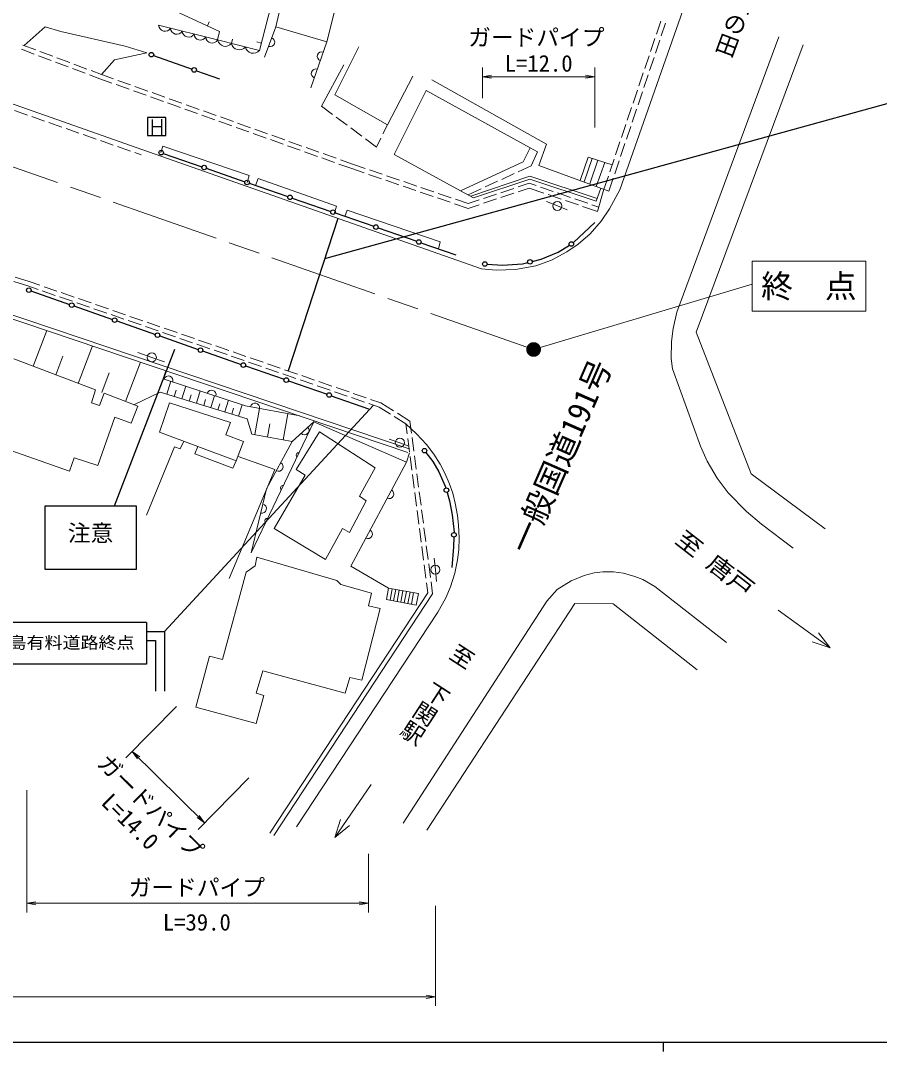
# Model space of a CAD drawing. Units: millimetres at full size, sheet at 1:1000; details may follow other scales. Extents: x 40000 to 680000, y 20000 to 380000.
# Drawn here: x 297304 to 391790, y 204000 to 317352 of the extents above; entities that cross this region are included whole.
import ezdxf
from ezdxf.enums import TextEntityAlignment as Align

# ---------------------------------------------------------------- set-up
doc = ezdxf.new("R2010")
doc.units = ezdxf.units.MM
doc.header["$LTSCALE"] = 1000
doc.header["$PDMODE"] = 32
doc.header["$PDSIZE"] = 500
doc.linetypes.add('CHAIN', pattern=[18.5, 12, -1.5, 3.5, -1.5])
for name, color, linetype, lineweight in [('M-BMK', 2, 'CHAIN', 13), ('M-BMK-HTXT', 7, 'Continuous', 13), ('M-STR-HTXT', 7, 'Continuous', 13), ('M-STR-STRC', 7, 'Continuous', 25), ('M-TTL-BAND', 7, 'Continuous', 25), ('M-WORK', 1, 'Continuous', 13)]:
    doc.layers.add(name, color=color, linetype=linetype, lineweight=lineweight)
doc.layers.add('M-OTRS', color=6, linetype='Continuous')
doc.styles.add('@ＭＳ ゴシック', font='')
doc.styles.add('ＭＳ ゴシック', font='')
doc.styles.get('@ＭＳ ゴシック').set_extended_font_data('@MS Gothic')
doc.styles.get('ＭＳ ゴシック').set_extended_font_data('MS Gothic')

# ---------------------------------------------------------------- blocks, each defined once
blk = doc.blocks.new('open_arrow')
at = {"color": 0, "linetype": 'Continuous', "lineweight": -2}
blk.add_lwpolyline([(7.5, 1.25), (0, 0), (7.5, -1.25)], dxfattribs=at)

msp = doc.modelspace()

# ---------------------------------------------------------------- linework, layer by layer
at = {"layer": 'M-BMK'}
msp.add_line((353746, 281185), (279189, 307308), dxfattribs=at)
for radius in [750, 650, 550, 450, 350, 250, 150, 50]:
    msp.add_circle((353746, 281185), radius, dxfattribs=at)
at = {"layer": 'M-BMK-HTXT'}
for p, q in [((386376, 248370), (380647, 252508)), ((386376, 248370), (385106, 250028)), ((386376, 248370), (384403, 249055)), ((331884, 227511), (335865, 233349)), ((331884, 227511), (332515, 229501)), ((331884, 227511), (333507, 228825))]:
    msp.add_line(p, q, dxfattribs=at)
at = {"layer": 'M-OTRS'}
msp.add_point((353746, 281185), dxfattribs=at)
at = {"layer": 'M-STR-HTXT'}
for p, q in [((348125, 308818), (348125, 312187)), ((360467, 305607), (360467, 312187)), ((348125, 311187), (360467, 311187)), ((377783, 288387), (353746, 281185)), ((314449, 241924), (308877, 236263)), ((309579, 236975), (317551, 229130)), ((322421, 234078), (316850, 228417)), ((297972, 232725), (297972, 219288)), ((335565, 225737), (335565, 219288)), ((297972, 220288), (335565, 220288)), ((342935, 220000), (342935, 209000)), ((163566, 210000), (342935, 210000))]:
    msp.add_line(p, q, dxfattribs=at)
msp.add_lwpolyline([(377783, 285400), (390283, 285400), (390283, 290900), (377783, 290900)], close=True, dxfattribs=at)
at = {"layer": 'M-STR-STRC'}
for p, q in [((311930, 313527), (316167, 312012)), ((316638, 311844), (319180, 310935)), ((330774, 291189), (393297, 308433)), ((313274, 306704), (311274, 306704)), ((311274, 306704), (311274, 304704)), ((311814, 304789), (311814, 306489)), ((312805, 306500), (312805, 304795)), ((313274, 304704), (313274, 306704)), ((311814, 305704), (312805, 305704)), ((311274, 304704), (313274, 304704)), ((313006, 302746), (317258, 301274)), ((317731, 301110), (321983, 299638)), ((322455, 299474), (326708, 298002)), ((327180, 297838), (331433, 296366)), ((331905, 296202), (336157, 294730)), ((332221, 295605), (326726, 278832)), ((358139, 292937), (360467, 295160)), ((336630, 294567), (340882, 293094)), ((341355, 292931), (345172, 291609)), ((356431, 291884), (357684, 292656)), ((358110, 292919), (358139, 292937)), ((354560, 291112), (356431, 291884)), ((348624, 290565), (350325, 290457)), ((350325, 290457), (352524, 290621)), ((352524, 290621), (353098, 290759)), ((353584, 290877), (354560, 291112)), ((298444, 287628), (302693, 286145)), ((303165, 285980), (307413, 284497)), ((307885, 284332), (312134, 282849)), ((312606, 282684), (316854, 281201)), ((307641, 264000), (314274, 281224)), ((317327, 281036), (321575, 279553)), ((322047, 279388), (326296, 277905)), ((326768, 277740), (331016, 276257)), ((331488, 276092), (335565, 274669)), ((313152, 250168), (336118, 275064)), ((341897, 269861), (342647, 268878)), ((342647, 268878), (343302, 267732)), ((343302, 267732), (344027, 266141)), ((344027, 266141), (344082, 265954)), ((344223, 265474), (344495, 264550)), ((344495, 264550), (344799, 263006)), ((300000, 264000), (310000, 264000)), ((300000, 257000), (300000, 264000)), ((310000, 264000), (310000, 257000)), ((344799, 263006), (344987, 261087)), ((344987, 261087), (344986, 261052)), ((344971, 260552), (344940, 259473)), ((344940, 259473), (344735, 257209)), ((310000, 257000), (300000, 257000)), ((311152, 251168), (292896, 251168)), ((311152, 251168), (311152, 246597)), ((311152, 250168), (313152, 250168)), ((313152, 250168), (313152, 243612)), ((311152, 249168), (312152, 249168)), ((312152, 249168), (312152, 243612)), ((311152, 246597), (292896, 246597))]:
    msp.add_line(p, q, dxfattribs=at)
for centre in [(311694, 313611), (316402, 311928), (312770, 302828), (317494, 301192), (322219, 299556), (326944, 297920), (331669, 296284), (336394, 294648), (341118, 293012), (357897, 292788), (348375, 290581), (353341, 290818), (298208, 287710), (302929, 286062), (307649, 284414), (312370, 282766), (317091, 281118), (321811, 279470), (326532, 277823), (331252, 276175), (341746, 270060), (344153, 265714), (344978, 260802)]:
    msp.add_circle(centre, 250, dxfattribs=at)
at = {"layer": 'M-TTL-BAND'}
for p, q in [((40000, 205000), (579000, 205000)), ((368000, 205000), (368000, 204000))]:
    msp.add_line(p, q, dxfattribs=at)
at = {"layer": 'M-WORK'}
for p, q in [((326709, 322446), (325376, 316655)), ((330991, 315006), (332289, 320095)), ((370780, 320229), (363226, 298758)), ((297695, 314616), (299995, 316679)), ((299995, 316679), (301726, 316164)), ((317854, 316778), (318064, 317232)), ((324147, 313321), (325376, 316655)), ((325376, 316655), (330991, 315006)), ((367249, 315865), (367729, 317286)), ((367793, 315666), (368273, 317087)), ((301726, 316164), (308792, 314526)), ((320511, 314841), (320633, 315326)), ((366609, 313970), (367089, 315391)), ((367153, 313771), (367633, 315193)), ((380713, 315558), (369517, 285279)), ((297396, 314194), (298800, 313667)), ((297561, 314667), (298965, 314139)), ((308792, 314526), (311202, 313824)), ((323782, 314889), (323298, 315015)), ((330991, 315006), (329236, 309952)), ((334498, 314475), (331862, 309187)), ((371624, 283097), (383416, 314681)), ((299269, 313491), (300673, 312964)), ((299433, 313964), (300837, 313436)), ((301305, 313260), (302709, 312733)), ((307645, 313052), (306206, 311420)), ((311202, 313824), (307645, 313052)), ((365969, 312075), (366449, 313496)), ((366513, 311877), (366993, 313298)), ((301141, 312788), (302545, 312261)), ((303013, 312085), (304417, 311558)), ((303178, 312557), (304582, 312030)), ((305050, 311854), (306206, 311420)), ((332876, 312490), (330419, 307951)), ((288073, 311101), (310768, 303158)), ((304886, 311382), (306034, 310950)), ((306034, 310950), (307355, 310479)), ((306206, 311420), (307523, 310950)), ((307994, 310782), (309407, 310279)), ((337664, 305896), (340440, 311246)), ((342556, 310854), (355161, 303773)), ((365329, 310180), (365809, 311602)), ((365873, 309982), (366353, 311403)), ((307826, 310312), (309239, 309808)), ((309710, 309640), (311123, 309136)), ((309878, 310111), (311291, 309607)), ((341924, 309669), (338399, 302634)), ((353357, 303367), (341924, 309669)), ((364689, 308286), (365169, 309707)), ((365233, 308087), (365713, 309508)), ((311594, 308968), (313007, 308465)), ((311762, 309439), (313175, 308935)), ((313646, 308768), (315059, 308264)), ((331862, 309187), (337664, 305896)), ((296645, 307465), (298061, 306970)), ((313478, 308297), (314891, 307793)), ((315362, 307625), (316774, 307121)), ((315530, 308096), (316943, 307592)), ((317414, 307424), (318827, 306921)), ((330419, 307951), (331636, 307041)), ((364049, 306391), (364529, 307812)), ((364593, 306192), (365073, 307613)), ((298532, 306805), (299948, 306309)), ((300420, 306144), (301836, 305648)), ((317245, 306953), (318658, 306450)), ((319129, 306282), (320542, 305778)), ((319298, 306753), (320710, 306249)), ((321181, 306081), (322594, 305577)), ((332036, 306742), (333237, 305843)), ((302308, 305483), (303724, 304988)), ((321013, 305610), (322426, 305107)), ((322897, 304939), (324310, 304435)), ((323065, 305409), (324478, 304906)), ((333638, 305544), (334839, 304645)), ((337170, 304890), (337664, 305896)), ((363409, 304496), (363889, 305917)), ((363953, 304297), (364433, 305718)), ((304196, 304823), (305611, 304327)), ((306083, 304162), (307499, 303666)), ((324781, 304267), (326194, 303763)), ((324949, 304738), (326362, 304234)), ((326833, 304066), (328246, 303563)), ((335239, 304346), (336456, 303436)), ((336456, 303436), (336950, 304441)), ((362769, 302601), (363249, 304022)), ((363313, 302403), (363793, 303824)), ((307971, 303501), (309387, 303006)), ((309859, 302840), (310570, 302592)), ((310768, 303158), (348025, 290041)), ((312715, 302847), (312957, 303549)), ((312957, 303549), (322461, 300330)), ((326665, 303595), (328078, 303092)), ((328549, 302924), (329961, 302420)), ((328717, 303395), (330130, 302891)), ((330601, 302723), (332014, 302219)), ((352609, 301839), (353357, 303367)), ((354189, 302934), (353357, 303367)), ((353471, 301390), (354189, 302934)), ((355161, 303773), (354309, 301433)), ((330432, 302252), (331845, 301748)), ((332316, 301581), (333637, 301110)), ((332485, 302051), (333802, 301582)), ((333802, 301582), (335204, 301103)), ((338399, 302634), (345699, 298641)), ((345699, 298641), (352609, 301839)), ((358875, 299767), (359757, 302328)), ((360184, 302192), (359307, 299609)), ((359757, 302328), (362392, 301486)), ((360813, 301991), (359919, 299386)), ((360646, 299120), (361579, 301746)), ((362129, 300706), (362609, 302127)), ((362673, 300508), (363153, 301929)), ((333637, 301110), (335120, 300603)), ((335594, 300441), (337013, 299957)), ((335677, 300941), (337096, 300456)), ((350235, 299897), (351597, 300525)), ((352051, 300735), (353471, 301390)), ((354309, 301433), (362033, 298614)), ((322461, 300330), (322232, 299551)), ((323165, 299229), (323428, 299977)), ((323428, 299977), (332054, 296955)), ((337486, 299795), (338906, 299310)), ((337570, 300295), (338989, 299810)), ((339462, 299648), (340882, 299163)), ((353346, 300236), (346835, 298041)), ((347138, 297881), (353331, 299924)), ((348419, 299059), (349781, 299687)), ((352034, 299057), (353257, 299464)), ((353257, 299464), (354018, 299204)), ((353331, 299924), (360630, 297506)), ((360736, 297792), (353346, 300236)), ((361489, 298813), (361969, 300233)), ((362033, 298614), (362513, 300034)), ((339379, 299148), (340798, 298663)), ((341271, 298502), (342691, 298017)), ((341355, 299002), (342774, 298517)), ((343247, 298355), (344667, 297870)), ((345699, 298641), (347138, 297881)), ((346545, 298194), (347965, 298849)), ((348239, 297795), (349662, 298268)), ((350134, 297898), (351558, 298372)), ((350136, 298426), (351560, 298900)), ((352032, 298530), (353254, 298937)), ((353254, 298937), (354882, 298381)), ((354491, 299043), (355911, 298558)), ((355356, 298219), (356775, 297734)), ((356384, 298396), (357803, 297912)), ((360630, 297506), (361159, 298933)), ((361489, 298813), (360769, 296371)), ((362099, 296644), (363226, 298758)), ((343164, 297855), (344583, 297370)), ((345057, 297209), (346540, 296702)), ((345140, 297709), (346542, 297230)), ((346540, 296702), (347762, 297109)), ((346542, 297230), (347764, 297637)), ((348237, 297267), (349660, 297741)), ((356366, 296978), (355167, 297465)), ((357248, 297573), (358668, 297088)), ((358277, 297750), (359696, 297265)), ((360169, 297104), (360931, 296844)), ((332054, 296955), (331837, 296226)), ((332993, 295826), (333224, 296518)), ((333224, 296518), (343472, 293009)), ((356366, 296978), (357444, 296529)), ((359141, 296927), (360769, 296371)), ((361163, 295282), (362099, 296644)), ((359969, 293902), (361163, 295282)), ((358659, 292779), (359969, 293902)), ((343472, 293009), (343286, 292262)), ((357419, 291936), (358659, 292779)), ((355711, 291001), (357419, 291936)), ((351757, 289971), (353980, 290392)), ((353980, 290392), (355711, 291001)), ((281942, 289423), (339914, 269871)), ((282048, 289810), (340042, 270250)), ((296709, 289151), (298252, 288653)), ((348025, 290041), (349628, 289924)), ((349628, 289924), (351757, 289971)), ((296568, 288671), (298094, 288179)), ((298094, 288179), (299218, 287791)), ((298252, 288653), (299405, 288256)), ((299878, 288093), (301296, 287604)), ((299691, 287628), (301109, 287139)), ((301581, 286976), (302999, 286487)), ((301769, 287441), (303187, 286951)), ((303659, 286788), (305077, 286299)), ((303472, 286324), (304890, 285835)), ((305363, 285672), (306781, 285183)), ((305550, 286136), (306968, 285647)), ((307253, 285020), (308671, 284531)), ((307441, 285484), (308859, 284995)), ((309331, 284832), (310749, 284343)), ((369088, 283480), (369517, 285279)), ((309144, 284368), (310562, 283879)), ((311035, 283716), (312453, 283226)), ((311222, 284180), (312640, 283691)), ((313113, 283528), (314531, 283039)), ((368921, 282066), (369088, 283480)), ((298690, 279346), (300190, 283269)), ((312925, 283063), (314343, 282574)), ((314816, 282411), (316234, 281922)), ((315003, 282875), (316421, 282386)), ((377670, 267519), (371624, 283097)), ((303634, 277456), (305210, 281576)), ((316707, 281759), (318125, 281270)), ((316894, 282223), (318312, 281734)), ((318785, 281571), (320203, 281082)), ((368898, 280194), (368921, 282066)), ((296568, 280158), (305552, 276742)), ((301162, 278401), (301950, 280461)), ((311738, 280316), (310209, 280853)), ((311738, 280316), (313142, 279824)), ((318597, 281107), (320015, 280618)), ((320488, 280455), (321906, 279966)), ((320676, 280919), (322094, 280430)), ((322566, 280267), (323984, 279778)), ((369015, 279071), (368898, 280194)), ((308827, 275470), (310482, 279798)), ((312996, 277968), (313283, 278853)), ((322379, 279803), (323797, 279313)), ((324269, 279150), (325687, 278661)), ((324457, 279615), (325875, 279126)), ((326348, 278963), (327766, 278473)), ((372103, 270554), (369015, 279071)), ((306231, 276463), (307058, 278627)), ((326160, 278498), (327578, 278009)), ((328051, 277846), (329469, 277357)), ((328238, 278310), (329656, 277821)), ((305552, 276742), (305100, 275338)), ((313380, 276277), (313814, 277698)), ((314211, 276023), (314423, 276715)), ((315043, 275768), (315466, 277154)), ((316664, 275273), (317077, 276624)), ((329942, 277194), (331360, 276705)), ((330129, 277658), (331547, 277169)), ((332020, 277006), (333438, 276517)), ((305973, 275042), (306504, 276383)), ((306504, 276383), (310185, 274948)), ((309761, 275113), (312649, 276500)), ((312649, 276500), (322242, 273568)), ((315853, 275521), (316060, 276196)), ((317454, 275031), (317655, 275690)), ((318244, 274790), (318646, 276107)), ((319784, 274319), (320176, 275602)), ((331832, 276542), (333250, 276053)), ((333723, 275890), (335141, 275401)), ((333910, 276354), (335328, 275865)), ((335801, 275702), (336954, 275304)), ((305100, 275338), (305973, 275042)), ((310185, 274948), (309483, 273076)), ((313680, 275307), (312596, 272101)), ((320387, 273139), (313680, 275307)), ((319014, 274554), (319210, 275196)), ((320535, 274089), (320726, 274715)), ((321285, 273860), (321668, 275111)), ((323070, 271823), (323596, 274696)), ((335614, 275238), (336738, 274850)), ((336738, 274850), (337996, 274065)), ((336954, 275304), (338337, 274442)), ((307658, 273731), (305786, 268413)), ((309483, 273076), (307658, 273731)), ((322242, 273568), (322741, 271883)), ((329561, 273213), (322682, 258824)), ((326187, 271252), (326713, 274125)), ((329617, 273344), (329561, 273213)), ((329561, 273213), (339757, 268813)), ((338421, 273801), (339679, 273016)), ((338761, 274177), (340145, 273315)), ((340145, 273315), (340318, 271987)), ((312596, 272101), (321026, 268927)), ((319888, 271813), (320387, 273139)), ((324463, 271568), (324726, 273004)), ((327609, 267992), (330203, 272115)), ((330203, 272115), (336307, 268184)), ((339679, 273016), (339826, 271898)), ((339679, 273016), (340860, 271922)), ((315254, 271101), (314870, 270248)), ((321837, 271080), (319888, 271813)), ((321026, 268927), (321837, 271080)), ((322741, 271883), (327171, 271072)), ((339031, 270934), (337864, 271313)), ((339031, 270934), (340001, 270564)), ((339891, 271402), (340086, 269914)), ((340383, 271492), (340578, 270004)), ((340860, 271922), (341959, 270752)), ((302698, 267804), (294930, 270534)), ((314247, 270498), (311156, 262961)), ((314870, 270248), (314247, 270498)), ((316810, 270515), (316472, 269707)), ((339757, 268813), (340097, 269830)), ((341959, 270752), (342755, 269676)), ((372852, 268917), (372103, 270554)), ((303181, 269286), (302698, 267804)), ((305786, 268413), (303181, 269286)), ((316472, 269707), (320668, 268132)), ((320668, 268132), (321026, 268927)), ((325269, 267991), (321245, 269426)), ((340151, 269419), (340345, 267931)), ((340643, 269509), (340838, 268021)), ((342755, 269676), (343480, 268576)), ((373928, 267022), (372852, 268917)), ((320258, 256001), (325269, 267991)), ((328628, 267358), (327609, 267992)), ((336307, 268184), (334601, 265048)), ((340903, 267526), (341098, 266038)), ((343480, 268576), (343995, 267594)), ((343995, 267594), (344463, 266494)), ((385835, 261459), (377670, 267519)), ((325204, 261483), (328628, 267358)), ((340410, 267436), (340605, 265948)), ((344463, 266494), (344860, 265371)), ((375145, 265407), (373928, 267022)), ((340670, 265453), (340865, 263965)), ((341163, 265542), (341357, 264055)), ((344860, 265371), (345118, 264271)), ((377157, 263372), (375145, 265407)), ((335339, 264559), (333478, 261065)), ((334601, 265048), (335339, 264559)), ((345118, 264271), (345375, 262938)), ((340930, 263470), (341125, 261982)), ((341422, 263559), (341617, 262072)), ((378818, 261991), (377157, 263372)), ((345375, 262938), (345492, 261862)), ((345492, 261862), (345562, 260458)), ((382304, 259347), (378818, 261991)), ((330860, 258089), (325204, 261483)), ((332729, 261513), (330860, 258089)), ((333478, 261065), (332729, 261513)), ((341189, 261486), (341384, 259999)), ((341682, 261576), (341877, 260089)), ((341942, 259593), (342136, 258106)), ((345562, 260458), (345515, 259148)), ((341449, 259503), (341644, 258016)), ((345515, 259148), (345375, 258048)), ((323118, 257408), (322110, 256690)), ((323305, 258344), (323118, 257408)), ((332103, 255796), (323305, 258344)), ((341709, 257520), (341904, 256033)), ((342201, 257610), (342396, 256123)), ((342935, 256967), (342820, 258236)), ((345375, 258048), (345094, 256597)), ((322110, 256690), (319500, 247095)), ((342935, 256967), (343078, 255663)), ((345094, 256597), (344603, 255100)), ((357867, 255736), (359295, 256321)), ((359295, 256321), (360394, 256625)), ((360394, 256625), (361354, 256719)), ((361354, 256719), (362523, 256719)), ((362523, 256719), (363623, 256578)), ((363623, 256578), (364886, 256227)), ((364886, 256227), (365776, 255876)), ((332518, 255349), (332103, 255796)), ((335919, 254392), (332518, 255349)), ((341969, 255537), (342115, 254419)), ((342461, 255627), (342635, 254299)), ((344603, 255100), (344073, 253876)), ((356347, 254777), (357867, 255736)), ((365776, 255876), (367079, 255110)), ((374959, 248978), (367079, 255110)), ((342115, 254419), (324733, 228013)), ((342635, 254299), (325151, 227738)), ((335576, 253009), (335919, 254392)), ((337553, 253694), (337786, 254950)), ((337786, 254950), (341064, 254344)), ((337947, 253621), (338179, 254878)), ((338340, 253548), (338573, 254805)), ((338733, 253475), (338966, 254732)), ((339127, 253403), (339359, 254659)), ((339520, 253330), (339753, 254587)), ((339913, 253257), (340146, 254514)), ((340307, 253184), (340539, 254441)), ((341064, 254344), (340832, 253087)), ((355201, 253510), (356347, 254777)), ((336865, 252687), (335576, 253009)), ((340832, 253087), (337553, 253694)), ((339402, 229105), (355201, 253510)), ((341992, 228316), (358293, 253246)), ((344073, 253876), (343222, 252291)), ((358293, 253246), (362494, 253204)), ((362494, 253204), (371759, 245974)), ((327675, 228694), (343222, 252291)), ((334839, 244837), (336865, 252687)), ((318092, 247449), (316574, 241843)), ((319500, 247095), (318092, 247449)), ((323234, 243387), (323967, 245836)), ((323967, 245836), (332998, 243402)), ((332998, 243402), (333528, 245118)), ((333528, 245118), (334839, 244837)), ((324076, 243153), (323234, 243387)), ((323234, 240064), (324076, 243153)), ((316574, 241843), (323234, 240064))]:
    msp.add_line(p, q, dxfattribs=at)
for points in [[(325785, 322634), (323570, 314071), (318984, 315226), (319187, 316161), (312277, 319359), (312542, 320872)], [(312490, 316845), (318984, 315226), (323570, 314071)], [(328014, 273885), (322050, 274985), (312996, 277968)], [(322682, 258824), (324374, 265849), (327171, 271072), (329561, 273213)], [(337786, 254950), (333621, 257368), (339757, 268813)]]:
    msp.add_lwpolyline(points, dxfattribs=at)
for centre in [(356366, 296978), (311738, 280316), (339031, 270934), (342935, 256967)]:
    msp.add_circle(centre, 500, dxfattribs=at)
for centre, radius, start, end in [((313187, 316875), 698, 182.47505, 329.51624), ((314486, 316551), 698, 182.47505, 329.51624), ((315785, 316227), 698, 182.47505, 329.51624), ((317084, 315904), 698, 182.47505, 329.51624), ((318383, 315580), 698, 182.47505, 329.51624), ((319839, 315393), 871, 191.0889, 320.65527), ((324761, 314988), 500, 249.77514, 69.77514), ((321368, 315008), 871, 191.0889, 320.65527), ((322896, 314624), 871, 191.0889, 320.65527), ((330441, 313424), 500, 70.85186, 250.85186), ((329785, 311534), 500, 70.85186, 250.85186), ((313563, 277781), 500, 341.76515, 161.76515), ((318312, 276217), 500, 341.76515, 161.76515), ((323097, 274792), 500, 349.54597, 169.54597), ((328548, 272306), 500, 221.84748, 41.84748), ((327887, 269580), 256, 77.13031, 231.76954), ((325683, 268295), 500, 241.83095, 61.83095), ((326161, 265971), 256, 77.13031, 231.76954), ((337870, 265294), 500, 241.80354, 61.80354), ((323853, 263685), 500, 256.46351, 76.46351), ((324436, 262362), 256, 77.13031, 231.76954), ((335508, 260887), 500, 241.80354, 61.80354)]:
    msp.add_arc(centre, radius, start, end, dxfattribs=at)

# ---------------------------------------------------------------- block references
at = {"layer": 'M-STR-HTXT', "xscale": 133, "yscale": 133}
for p in [(348125, 311187), (297972, 220288)]:
    msp.add_blockref('open_arrow', p, dxfattribs=at)
for p, rotation in [((360467, 311187), 180), ((309579, 236975), 315.5), ((317551, 229130), 135.5), ((335565, 220288), 180), ((342935, 210000), 180)]:
    msp.add_blockref('open_arrow', p, dxfattribs=dict(at, rotation=rotation))

# ---------------------------------------------------------------- texts
at = {"layer": 'M-BMK-HTXT'}
for s, height, rotation, style, p in [('至\u3000山の田', 1833, 249.707, '@ＭＳ ゴシック', (376775, 319368)), ('一般国道191号', 2566, 66.275, 'ＭＳ ゴシック', (356675, 269453)), ('至\u3000下関駅', 1833, 237.081, '@ＭＳ ゴシック', (343153, 243257))]:
    msp.add_text(s, height=height, rotation=rotation, dxfattribs=dict(at, style=style)).set_placement(p, align=Align.MIDDLE_CENTER)
at = {"layer": 'M-BMK-HTXT', "style": 'ＭＳ ゴシック', "width": 1.15}
msp.add_text('至 唐戸', height=1833, rotation=322.114, dxfattribs=at).set_placement((373722, 257638), align=Align.MIDDLE_CENTER)
at = {"layer": 'M-STR-HTXT', "style": 'ＭＳ ゴシック'}
for s, height, p in [('ガードパイプ', 1833, (354043, 315503)), ('終\u3000点', 2566, (384033, 288150)), ('ガードパイプ', 1833, (316691, 222025))]:
    msp.add_text(s, height=height, dxfattribs=at).set_placement(p, align=Align.MIDDLE_CENTER)
for s, p in [('L=12.0', (354296, 311187)), ('L=39.0', (316691, 216735))]:
    msp.add_text(s, height=1833, dxfattribs=at).set_placement(p, align=Align.BOTTOM_CENTER)
msp.add_text('ガードパイプ', height=1833, rotation=315.459, dxfattribs=at).set_placement((311605, 230965), align=Align.MIDDLE_CENTER)
msp.add_text('L=14.0', height=1833, rotation=315.459, dxfattribs=at).set_placement((308341, 228227), align=Align.BOTTOM_CENTER)
at = {"layer": 'M-STR-STRC', "style": 'ＭＳ ゴシック'}
msp.add_text('注意', height=1833, dxfattribs=at).set_placement((305000, 261000), align=Align.MIDDLE_CENTER)
at = {"layer": 'M-STR-STRC', "style": 'ＭＳ ゴシック', "width": 1.1}
msp.add_text('彦島有料道路終点', height=1320, dxfattribs=at).set_placement((293991, 247898), align=Align.BOTTOM_LEFT)

doc.saveas('drawing.dxf')
